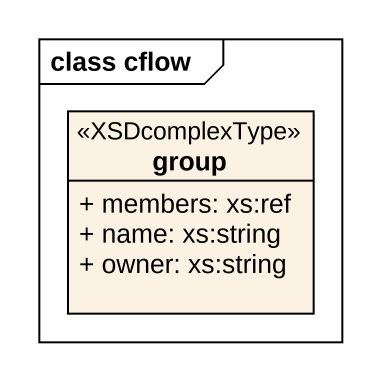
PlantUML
@startuml
mainframe class cflow
hide circle
hide empty members
skinparam classAttributeIconSize 0
class "group" as group_ <<XSDcomplexType>> {
  + members: xs:ref
  + name: xs:string
  + owner: xs:string
}
@enduml
